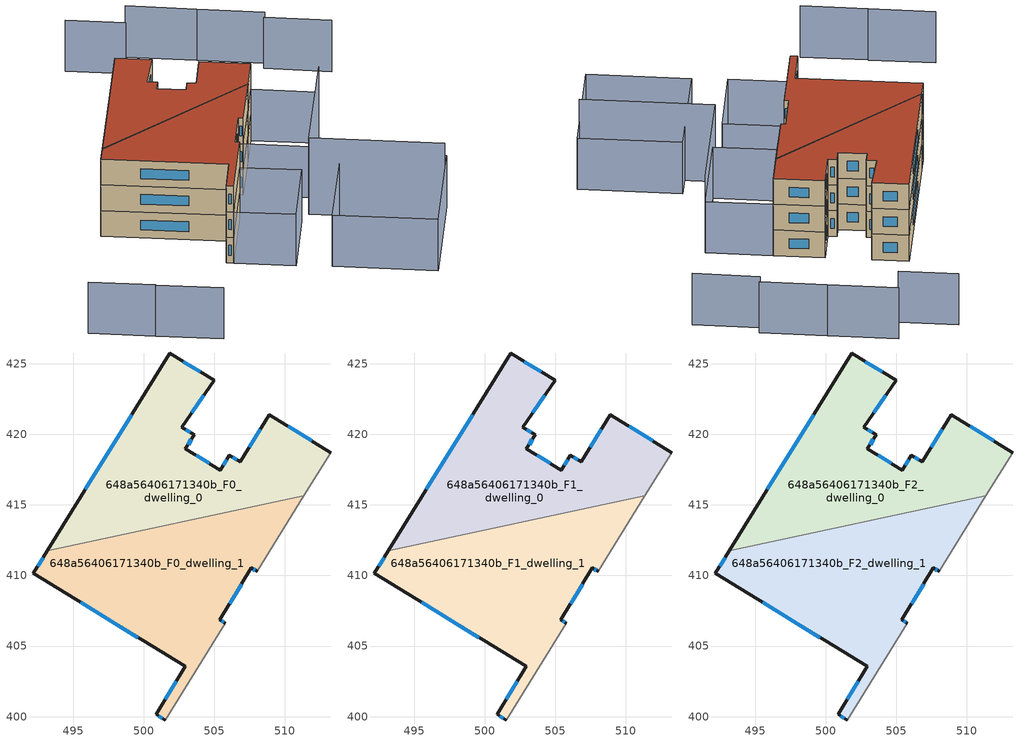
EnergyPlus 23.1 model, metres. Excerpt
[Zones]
648a56406171340b_F0_dwelling_0
 floor ground (EU_floor_Construction): 508.89,421.39 513.24,418.7 511.34,415.63 493.17,411.75 501.83,425.75 504.97,423.81 502.69,420.49 503.56,419.96 502.95,418.96 505.42,417.46 506.06,418.52 506.84,418.04 z0
 wall outside (EU_wall_Construction): 513.24,418.7 508.89,421.39 506.84,418.04 506.06,418.52 505.42,417.46 502.95,418.96 503.56,419.96 502.69,420.49 504.97,423.81 501.83,425.75 493.17,411.75 z0:3
 wall adiabatic (EU_wall_Construction): 511.34,415.63 513.24,418.7 z0:3
 wall to 648a56406171340b_F0_dwelling_1 (EU_wall_Construction): 493.17,411.75 511.34,415.63 z0:3
 window (EU_Window_Construction): 503.29,420.12 502.96,420.32 / 503.14,419.27 503.37,419.65 / 504.65,417.93 503.72,418.49 / 505.86,418.19 505.62,417.79 / 506.6,418.19 506.31,418.37 / 508.25,420.35 507.48,419.09 / 511.88,419.54 510.24,420.55 / 499.14,421.39 495.87,416.11 / 504,424.42 502.81,425.15 / 503.4,421.52 504.26,422.78 z0.93:2.07
648a56406171340b_F0_dwelling_1
 floor ground (EU_floor_Construction): 511.34,415.63 508.03,410.28 507.62,410.53 505.39,406.85 505.77,406.62 501.52,399.76 500.87,400.16 502.94,403.55 492.18,410.14 493.17,411.75 z0
 wall outside (EU_wall_Construction): 493.17,411.75 492.18,410.14 502.94,403.55 500.87,400.16 501.52,399.76 / 505.77,406.62 505.39,406.85 507.62,410.53 508.03,410.28 z0:3
 wall adiabatic (EU_wall_Construction): 508.03,410.28 511.34,415.63 / 501.52,399.76 505.77,406.62 z0:3
 window (EU_Window_Construction): 502.29,402.5 501.51,401.22 / 495.53,408.09 499.58,405.6 / 492.86,411.25 492.49,410.64 / 507.75,410.45 507.9,410.36 / 506.08,408 506.93,409.38 / 505.65,406.69 505.5,406.78 / 501.07,400.04 501.32,399.89 z0.93:2.07
648a56406171340b_F1_dwelling_0
 floor to 648a56406171340b_F0_dwelling_0 (EU_floor_Construction): 508.88,421.39 513.24,418.7 511.34,415.63 493.17,411.75 501.83,425.75 504.97,423.81 502.69,420.49 503.56,419.96 502.95,418.96 505.42,417.46 506.06,418.52 506.84,418.04 z3
 wall outside (EU_wall_Construction): 513.24,418.7 508.89,421.39 506.84,418.04 506.06,418.52 505.42,417.46 502.95,418.96 503.56,419.96 502.69,420.49 504.97,423.81 501.83,425.75 493.17,411.75 z3:6
 wall adiabatic (EU_wall_Construction): 511.34,415.63 513.24,418.7 z3:6
 wall to 648a56406171340b_F1_dwelling_1 (EU_wall_Construction): 493.17,411.75 511.34,415.63 z3:6
 window (EU_Window_Construction): 503.29,420.12 502.96,420.32 / 503.14,419.27 503.37,419.65 / 504.65,417.93 503.72,418.49 / 505.86,418.19 505.62,417.79 / 506.6,418.19 506.31,418.37 / 508.25,420.35 507.48,419.09 / 511.88,419.54 510.24,420.55 / 499.14,421.39 495.87,416.11 / 504,424.42 502.81,425.15 / 503.4,421.52 504.26,422.78 z3.93:5.07
648a56406171340b_F1_dwelling_1
 floor to 648a56406171340b_F0_dwelling_1 (EU_floor_Construction): 511.34,415.63 508.03,410.28 507.62,410.53 505.38,406.85 505.77,406.62 501.52,399.76 500.87,400.16 502.94,403.55 492.18,410.14 493.17,411.75 z3
 wall outside (EU_wall_Construction): 493.17,411.75 492.18,410.14 502.94,403.55 500.87,400.16 501.52,399.76 / 505.77,406.62 505.39,406.85 507.62,410.53 508.03,410.28 z3:6
 wall adiabatic (EU_wall_Construction): 508.03,410.28 511.34,415.63 / 501.52,399.76 505.77,406.62 z3:6
 window (EU_Window_Construction): 502.29,402.5 501.51,401.22 / 495.53,408.09 499.58,405.6 / 492.86,411.25 492.49,410.64 / 507.75,410.45 507.9,410.36 / 506.08,408 506.93,409.38 / 505.65,406.69 505.5,406.78 / 501.07,400.04 501.32,399.89 z3.93:5.07
648a56406171340b_F2_dwelling_0
 floor to 648a56406171340b_F1_dwelling_0 (EU_floor_Construction): 508.88,421.39 513.24,418.7 511.34,415.63 493.17,411.75 501.83,425.75 504.97,423.81 502.69,420.49 503.56,419.96 502.95,418.96 505.42,417.46 506.06,418.52 506.84,418.04 z6
 wall outside (EU_wall_Construction): 513.24,418.7 508.89,421.39 506.84,418.04 506.06,418.52 505.42,417.46 502.95,418.96 503.56,419.96 502.69,420.49 504.97,423.81 501.83,425.75 493.17,411.75 z6:9
 wall adiabatic (EU_wall_Construction): 511.34,415.63 513.24,418.7 z6:9
 wall to 648a56406171340b_F2_dwelling_1 (EU_wall_Construction): 493.17,411.75 511.34,415.63 z6:9
 window (EU_Window_Construction): 503.29,420.12 502.96,420.32 / 503.14,419.27 503.37,419.65 / 504.65,417.93 503.72,418.49 / 505.86,418.19 505.62,417.79 / 506.6,418.19 506.31,418.37 / 508.25,420.35 507.48,419.09 / 511.88,419.54 510.24,420.55 / 499.14,421.39 495.87,416.11 / 504,424.42 502.81,425.15 / 503.4,421.52 504.26,422.78 z6.93:8.07
 roof outside (EU_roof_Construction): 511.34,415.63 513.24,418.7 508.89,421.39 506.84,418.04 506.06,418.52 505.42,417.46 502.95,418.96 503.56,419.96 502.69,420.49 504.97,423.81 501.83,425.75 493.17,411.75 z9
648a56406171340b_F2_dwelling_1
 floor to 648a56406171340b_F1_dwelling_1 (EU_floor_Construction): 511.34,415.63 508.03,410.28 507.62,410.53 505.38,406.85 505.77,406.62 501.52,399.76 500.87,400.16 502.94,403.55 492.18,410.14 493.17,411.75 z6
 wall outside (EU_wall_Construction): 493.17,411.75 492.18,410.14 502.94,403.55 500.87,400.16 501.52,399.76 / 505.77,406.62 505.39,406.85 507.62,410.53 508.03,410.28 z6:9
 wall adiabatic (EU_wall_Construction): 508.03,410.28 511.34,415.63 / 501.52,399.76 505.77,406.62 z6:9
 window (EU_Window_Construction): 502.29,402.5 501.51,401.22 / 495.53,408.09 499.58,405.6 / 492.86,411.25 492.49,410.64 / 507.75,410.45 507.9,410.36 / 506.08,408 506.93,409.38 / 505.65,406.69 505.5,406.78 / 501.07,400.04 501.32,399.89 z6.93:8.07
 roof outside (EU_roof_Construction): 505.77,406.62 505.39,406.85 507.62,410.53 508.03,410.28 511.34,415.63 493.17,411.75 492.18,410.14 502.94,403.55 500.87,400.16 501.52,399.76 z9
shading: 488.62,391.55 494.32,388.03 / 482.93,395.11 488.64,391.58 / 526.1,426.13 520.41,429.72 / 520.91,430.51 515.25,434.09 / 515.23,434.05 509.25,437.82 / 507.91,435.14 502.85,438.27 / 505.72,406.65 510.98,403.45 / 510.98,403.45 506.78,396.56 / 506.78,396.56 501.52,399.76 / 501.52,399.76 505.72,406.65 / 518.73,389.32 509.87,394.78 / 509.87,394.78 515.95,404.66 / 515.95,404.66 524.82,399.19 / 524.82,399.19 518.73,389.32 / 508.03,410.28 513.24,418.7 / 513.24,418.7 518.94,415.17 / 518.94,415.17 513.73,406.75 / 513.73,406.75 508.03,410.28 z0:6; 523.56,397.15 512.16,404.21 / 512.16,404.21 518.94,415.17 z0:9
[Building]
EU S2 Campaign: North Axis=0; Terrain=City; Solar Distribution=FullExterior
[Site:Location]
Montreal-Trudeau.Intl.AP: Latitude=45.4667; Longitude=-73.75; Time Zone=-5; Elevation=36
[SizingPeriod:WeatherFileDays]
AnnualSizingPeriod: Begin Month=1; Begin Day of Month=1; End Month=12; End Day of Month=31; Day of Week for Start Day=Monday; Use Weather File Daylight Saving Period=No; Use Weather File Rain and Snow Indicators=No
[MATERIAL]
EU_InternalMass_Material: Roughness=MediumRough; Thickness=0.1; Conductivity=1; Density=1800; Specific Heat=900; Thermal Absorptance=0.9; Solar Absorptance=0.7; Visible Absorptance=0.7
[MATERIAL:NOMASS] Roughness=MediumRough; Thermal Absorptance=0.9; Solar Absorptance=0.7; Visible Absorptance=0.7
Name | Thermal Resistance
EU_wall_NoMass; EU_floor_NoMass | 1.36485
EU_roof_NoMass | 2.55992
[WINDOWMATERIAL:SIMPLEGLAZINGSYSTEM]
EU_Window_SimpleGlazing: UFactor=3.92339; Solar Heat Gain Coefficient=0.8; Visible Transmittance=0.8
[CONSTRUCTION]
EU_wall_Construction: EU_wall_NoMass
EU_roof_Construction: EU_roof_NoMass
EU_floor_Construction: EU_floor_NoMass
EU_Window_Construction: EU_Window_SimpleGlazing
EU_InternalMass_Construction: EU_InternalMass_Material
[ZONE] Type=1; Multiplier=1; Ceiling Height=autocalculate; Floor Area=autocalculate; Part of Total Floor Area=Yes
Name | Volume
648a56406171340b_F0_dwelling_0 | 337.033
648a56406171340b_F1_dwelling_0; 648a56406171340b_F2_dwelling_0 | 337.034
648a56406171340b_F0_dwelling_1 | 337.022
648a56406171340b_F1_dwelling_1; 648a56406171340b_F2_dwelling_1 | 337.023
[INTERNALMASS] Construction=EU_InternalMass_Construction
Name | Zone or ZoneList | Surface Area
648a56406171340b_F0_dwelling_0_EU_InternalMass | 648a56406171340b_F0_dwelling_0 | 112.345
648a56406171340b_F0_dwelling_1_EU_InternalMass | 648a56406171340b_F0_dwelling_1 | 112.34
648a56406171340b_F1_dwelling_0_EU_InternalMass | 648a56406171340b_F1_dwelling_0 | 112.345
648a56406171340b_F1_dwelling_1_EU_InternalMass | 648a56406171340b_F1_dwelling_1 | 112.34
648a56406171340b_F2_dwelling_0_EU_InternalMass | 648a56406171340b_F2_dwelling_0 | 112.345
648a56406171340b_F2_dwelling_1_EU_InternalMass | 648a56406171340b_F2_dwelling_1 | 112.34
[OTHEREQUIPMENT] Fuel Type=Electricity; Design Level Calculation Method=Watts/Area; Power per Zone Floor Area=1; Fraction Latent=0; Fraction Radiant=0; Fraction Lost=0; Carbon Dioxide Generation Rate=0; EndUse Subcategory=EU_Step8_InternalGains
Name | Zone or ZoneList or Space or SpaceList | Schedule
EU_Step8_InternalGain_648a56406171340b_F0_dwelling_0_f000 | 648a56406171340b_F0_dwelling_0 | EU_Step8_GainSchedule_648a56406171340b_F0_dwelling_0_f000
EU_Step8_InternalGain_648a56406171340b_F0_dwelling_1_f000 | 648a56406171340b_F0_dwelling_1 | EU_Step8_GainSchedule_648a56406171340b_F0_dwelling_1_f000
EU_Step8_InternalGain_648a56406171340b_F1_dwelling_0_f000 | 648a56406171340b_F1_dwelling_0 | EU_Step8_GainSchedule_648a56406171340b_F1_dwelling_0_f000
EU_Step8_InternalGain_648a56406171340b_F1_dwelling_1_f000 | 648a56406171340b_F1_dwelling_1 | EU_Step8_GainSchedule_648a56406171340b_F1_dwelling_1_f000
EU_Step8_InternalGain_648a56406171340b_F2_dwelling_0_f000 | 648a56406171340b_F2_dwelling_0 | EU_Step8_GainSchedule_648a56406171340b_F2_dwelling_0_f000
EU_Step8_InternalGain_648a56406171340b_F2_dwelling_1_f000 | 648a56406171340b_F2_dwelling_1 | EU_Step8_GainSchedule_648a56406171340b_F2_dwelling_1_f000
[ZONEVENTILATION:DESIGNFLOWRATE] Schedule=EU_AlwaysOn; Design Flow Rate Calculation Method=AirChanges/Hour; Air Changes per Hour=0.860309; Ventilation Type=Natural; Fan Pressure Rise=0; Fan Total Efficiency=1; Constant Term Coefficient=1; Temperature Term Coefficient=0; Velocity Term Coefficient=0; Velocity Squared Term Coefficient=0; Minimum Indoor Temperature=-100; Maximum Indoor Temperature=100; Delta Temperature=-100; Minimum Outdoor Temperature=-100; Maximum Outdoor Temperature=100; Maximum Wind Speed=40
Name | Zone or ZoneList or Space or SpaceList
EU_ConstantAir_648a56406171340b_F0_dwelling_0 | 648a56406171340b_F0_dwelling_0
EU_ConstantAir_648a56406171340b_F0_dwelling_1 | 648a56406171340b_F0_dwelling_1
EU_ConstantAir_648a56406171340b_F1_dwelling_0 | 648a56406171340b_F1_dwelling_0
EU_ConstantAir_648a56406171340b_F1_dwelling_1 | 648a56406171340b_F1_dwelling_1
EU_ConstantAir_648a56406171340b_F2_dwelling_0 | 648a56406171340b_F2_dwelling_0
EU_ConstantAir_648a56406171340b_F2_dwelling_1 | 648a56406171340b_F2_dwelling_1
[HVACTEMPLATE:THERMOSTAT] Constant Heating Setpoint=20; Constant Cooling Setpoint=50
EU_HeatOnly_648a56406171340b_F0_dwelling_0; EU_HeatOnly_648a56406171340b_F0_dwelling_1; EU_HeatOnly_648a56406171340b_F1_dwelling_0; EU_HeatOnly_648a56406171340b_F1_dwelling_1; EU_HeatOnly_648a56406171340b_F2_dwelling_0; EU_HeatOnly_648a56406171340b_F2_dwelling_1
[HVACTEMPLATE:ZONE:IDEALLOADSAIRSYSTEM] System Availability Schedule=EU_AlwaysOn; Maximum Heating Supply Air Temperature=50; Minimum Cooling Supply Air Temperature=13; Maximum Heating Supply Air Humidity Ratio=0.0156; Minimum Cooling Supply Air Humidity Ratio=0.0077; Heating Limit=NoLimit; Cooling Limit=NoLimit; Heating Availability Schedule=EU_AlwaysOn; Cooling Availability Schedule=EU_CoolingOff; Dehumidification Control Type=ConstantSensibleHeatRatio; Cooling Sensible Heat Ratio=0.7; Dehumidification Setpoint=60; Humidification Control Type=None; Humidification Setpoint=30; Outdoor Air Method=None; Outdoor Air Flow Rate per Person=0.00944; Outdoor Air Flow Rate per Zone Floor Area=0; Outdoor Air Flow Rate per Zone=0; Demand Controlled Ventilation Type=None; Outdoor Air Economizer Type=NoEconomizer; Heat Recovery Type=None; Sensible Heat Recovery Effectiveness=0.7; Latent Heat Recovery Effectiveness=0.65
Name | Template Thermostat
648a56406171340b_F0_dwelling_0 | EU_HeatOnly_648a56406171340b_F0_dwelling_0
648a56406171340b_F0_dwelling_1 | EU_HeatOnly_648a56406171340b_F0_dwelling_1
648a56406171340b_F1_dwelling_0 | EU_HeatOnly_648a56406171340b_F1_dwelling_0
648a56406171340b_F1_dwelling_1 | EU_HeatOnly_648a56406171340b_F1_dwelling_1
648a56406171340b_F2_dwelling_0 | EU_HeatOnly_648a56406171340b_F2_dwelling_0
648a56406171340b_F2_dwelling_1 | EU_HeatOnly_648a56406171340b_F2_dwelling_1
[SIZING:ZONE] Zone Cooling Design Supply Air Temperature Input Method=SupplyAirTemperature; Zone Cooling Design Supply Air Temperature=13; Zone Heating Design Supply Air Temperature Input Method=SupplyAirTemperature; Zone Heating Design Supply Air Temperature=50; Zone Cooling Design Supply Air Humidity Ratio=0.008; Zone Heating Design Supply Air Humidity Ratio=0.008; Cooling Design Air Flow Method=DesignDay; Cooling Design Air Flow Rate=0; Cooling Minimum Air Flow per Zone Floor Area=0.000762; Cooling Minimum Air Flow=0; Cooling Minimum Air Flow Fraction=0.2; Heating Design Air Flow Method=DesignDay; Heating Design Air Flow Rate=0; Heating Maximum Air Flow per Zone Floor Area=0.002032; Heating Maximum Air Flow=0.141576; Heating Maximum Air Flow Fraction=0.3; Account for Dedicated Outdoor Air System=No; Dedicated Outdoor Air System Control Strategy=NeutralSupplyAir; Dedicated Outdoor Air Low Setpoint Temperature for Design=autosize; Dedicated Outdoor Air High Setpoint Temperature for Design=autosize; Zone Load Sizing Method=Sensible Load Only No Latent Load; Zone Latent Cooling Design Supply Air Humidity Ratio Input Method=HumidityRatioDifference; Zone Cooling Design Supply Air Humidity Ratio Difference=0.005; Zone Latent Heating Design Supply Air Humidity Ratio Input Method=HumidityRatioDifference; Zone Humidification Design Supply Air Humidity Ratio Difference=0.005
648a56406171340b_F0_dwelling_0; 648a56406171340b_F0_dwelling_1; 648a56406171340b_F1_dwelling_0; 648a56406171340b_F1_dwelling_1; 648a56406171340b_F2_dwelling_0; 648a56406171340b_F2_dwelling_1
[SCHEDULE:CONSTANT]
Name | Hourly Value
EU_AlwaysOn | 1
EU_CoolingOff | 0
[SCHEDULE:FILE] Column Number=1; Rows to Skip at Top=0; Number of Hours of Data=8760; Column Separator=Comma; Interpolate to Timestep=No; Minutes per Item=60; Adjust Schedule for Daylight Savings=Yes
Name | File
EU_Step8_GainSchedule_648a56406171340b_F0_dwelling_0_f000 | ../../schedules/648a56406171340b/648a56406171340b_F0_dwelling_0_f000_gain.csv
EU_Step8_GainSchedule_648a56406171340b_F0_dwelling_1_f000 | ../../schedules/648a56406171340b/648a56406171340b_F0_dwelling_1_f000_gain.csv
EU_Step8_GainSchedule_648a56406171340b_F1_dwelling_0_f000 | ../../schedules/648a56406171340b/648a56406171340b_F1_dwelling_0_f000_gain.csv
EU_Step8_GainSchedule_648a56406171340b_F1_dwelling_1_f000 | ../../schedules/648a56406171340b/648a56406171340b_F1_dwelling_1_f000_gain.csv
EU_Step8_GainSchedule_648a56406171340b_F2_dwelling_0_f000 | ../../schedules/648a56406171340b/648a56406171340b_F2_dwelling_0_f000_gain.csv
EU_Step8_GainSchedule_648a56406171340b_F2_dwelling_1_f000 | ../../schedules/648a56406171340b/648a56406171340b_F2_dwelling_1_f000_gain.csv
